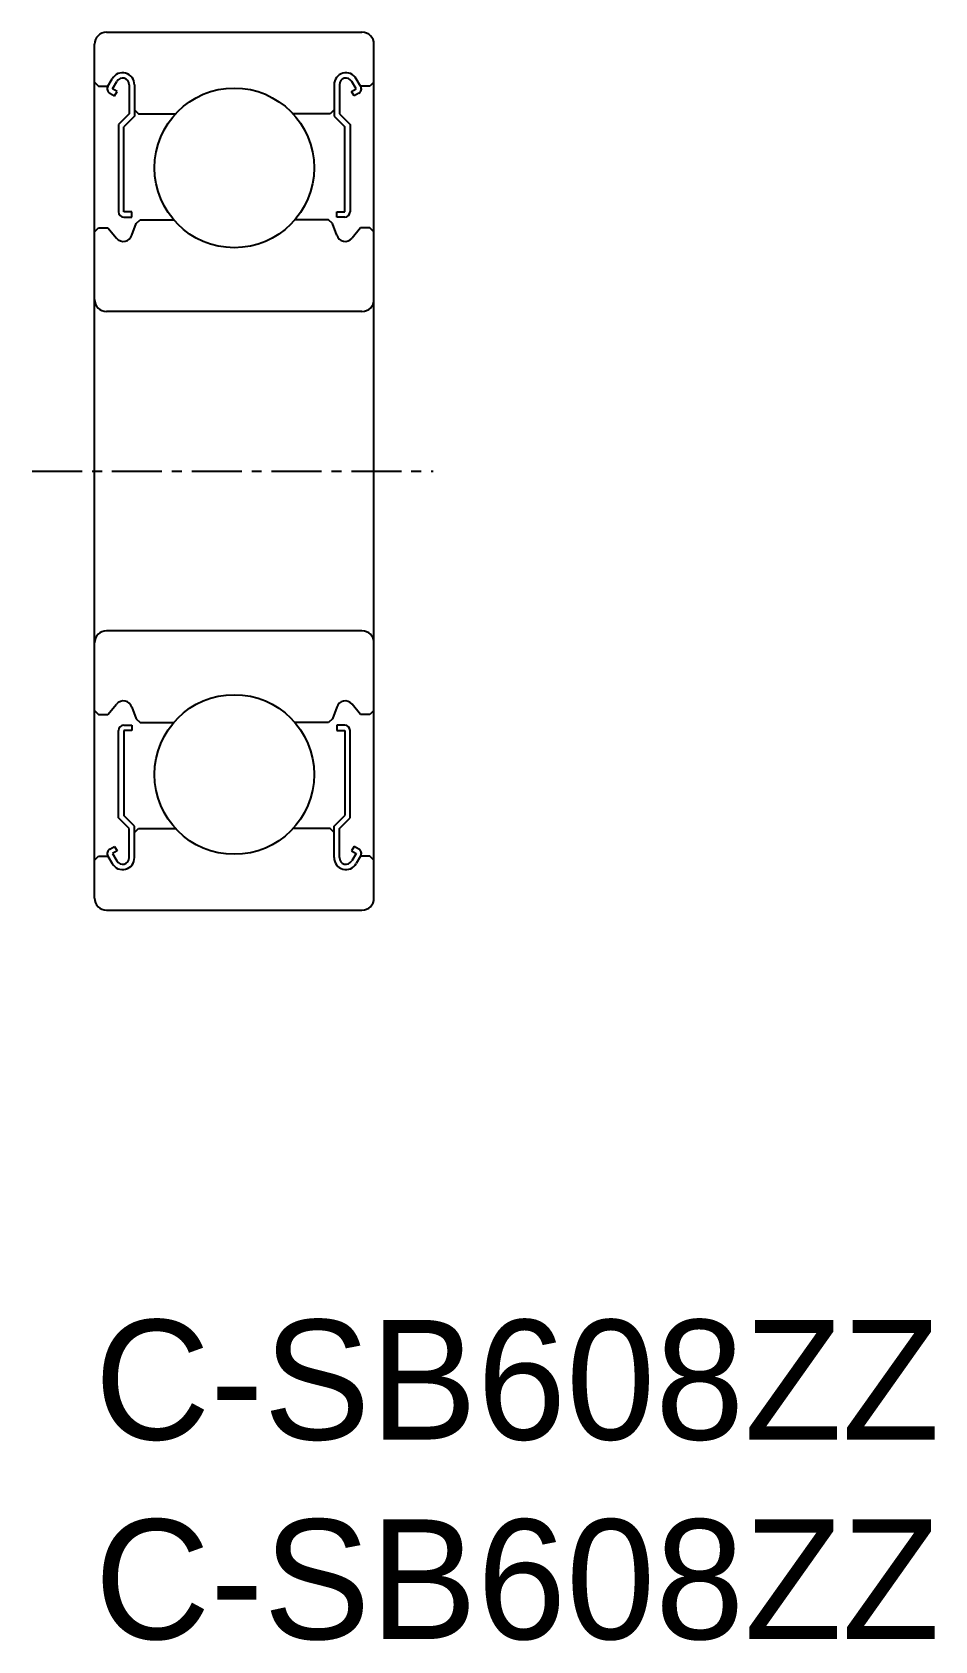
# Model space of a CAD drawing. Extents: x -1.6 to 21.1, y -8 to 32.3.
import ezdxf

# ---------------------------------------------------------------- set-up
doc = ezdxf.new("R2010")
doc.units = 0
doc.linetypes.add('CENTER', pattern=[2, 1.25, -0.25, 0.25, -0.25])
doc.layers.get('0').update_dxf_attribs({"linetype": 'CONTINUOUS'})
doc.layers.add('CENTER', color=1, linetype='CENTER')

msp = doc.modelspace()

# ---------------------------------------------------------------- linework, layer by layer
for p, q in [((0.3, 32.265), (6.7, 32.265)), ((0, 10.565), (0, 31.965)), ((7, 10.565), (7, 31.965)), ((0.333, 30.915), (0.442, 31.099)), ((6.667, 30.915), (6.558, 31.099)), ((0, 31.015), (0.1, 30.915)), ((0.1, 30.915), (0.333, 30.915)), ((0.382, 30.733), (0.498, 30.666)), ((0.449, 30.848), (0.558, 31.032)), ((0.564, 30.782), (0.449, 30.848)), ((0.498, 30.666), (0.564, 30.781)), ((0.867, 30.949), (0.867, 30.215)), ((1, 30.949), (1, 30.16)), ((6, 30.949), (6, 30.16)), ((6.133, 30.949), (6.133, 30.215)), ((6.436, 30.782), (6.551, 30.848)), ((6.502, 30.666), (6.436, 30.781)), ((6.551, 30.848), (6.442, 31.032)), ((6.618, 30.733), (6.502, 30.666)), ((6.9, 30.915), (6.667, 30.915)), ((7, 31.015), (6.9, 30.915)), ((1, 30.315), (1.1, 30.215)), ((6, 30.315), (5.9, 30.215)), ((0.867, 30.215), (0.6, 29.948)), ((0.6, 29.948), (0.6, 27.763)), ((1, 30.16), (0.733, 29.893)), ((0.733, 27.763), (0.733, 29.893)), ((1.1, 30.215), (2.024, 30.215)), ((5.9, 30.215), (4.976, 30.215)), ((6, 30.16), (6.267, 29.893)), ((6.133, 30.215), (6.4, 29.948)), ((6.267, 27.763), (6.267, 29.893)), ((6.4, 29.948), (6.4, 27.763)), ((0.933, 27.763), (0.733, 27.763)), ((0.733, 27.63), (0.933, 27.63)), ((0.933, 27.63), (0.933, 27.763)), ((0.933, 27.181), (1.039, 27.471)), ((1.039, 27.471), (1.139, 27.565)), ((1.139, 27.565), (1.98, 27.565)), ((5.861, 27.565), (5.02, 27.565)), ((5.961, 27.471), (5.861, 27.565)), ((6.067, 27.181), (5.961, 27.471)), ((6.067, 27.763), (6.267, 27.763)), ((6.067, 27.63), (6.067, 27.763)), ((6.267, 27.63), (6.067, 27.63)), ((0, 27.265), (0.1, 27.365)), ((0.1, 27.365), (0.333, 27.365)), ((0.333, 27.365), (0.548, 27.102)), ((6.667, 27.365), (6.452, 27.102)), ((6.9, 27.365), (6.667, 27.365)), ((7, 27.265), (6.9, 27.365)), ((6.7, 25.265), (0.3, 25.265)), ((6.7, 17.265), (0.3, 17.265)), ((7, 15.915), (7, 15.915)), ((0.333, 15.165), (0.548, 15.427)), ((0.933, 15.348), (1.039, 15.059)), ((6.067, 15.348), (5.961, 15.059)), ((6.667, 15.165), (6.452, 15.427)), ((0, 15.265), (0.1, 15.165)), ((0.1, 15.165), (0.333, 15.165)), ((1.039, 15.059), (1.139, 14.965)), ((1.139, 14.965), (1.98, 14.965)), ((5.861, 14.965), (5.02, 14.965)), ((5.961, 15.059), (5.861, 14.965)), ((6.9, 15.165), (6.667, 15.165)), ((7, 15.265), (6.9, 15.165)), ((0.6, 12.582), (0.6, 14.767)), ((0.733, 14.9), (0.933, 14.9)), ((0.733, 14.767), (0.733, 12.637)), ((0.933, 14.767), (0.733, 14.767)), ((0.933, 14.9), (0.933, 14.767)), ((6.267, 14.9), (6.067, 14.9)), ((6.067, 14.9), (6.067, 14.767)), ((6.067, 14.767), (6.267, 14.767)), ((6.267, 14.767), (6.267, 12.637)), ((6.4, 12.582), (6.4, 14.767)), ((7, 13.24), (7, 13.24)), ((0.867, 12.315), (0.6, 12.582)), ((1, 12.37), (0.733, 12.637)), ((6, 12.37), (6.267, 12.637)), ((6.133, 12.315), (6.4, 12.582)), ((0.867, 11.581), (0.867, 12.315)), ((1, 11.581), (1, 12.37)), ((1, 12.215), (1.1, 12.315)), ((1.1, 12.315), (2.024, 12.315)), ((5.9, 12.315), (4.976, 12.315)), ((6, 12.215), (5.9, 12.315)), ((6, 11.581), (6, 12.37)), ((6.133, 11.581), (6.133, 12.315)), ((0.382, 11.797), (0.498, 11.864)), ((0.564, 11.748), (0.449, 11.682)), ((0.498, 11.864), (0.564, 11.748)), ((6.502, 11.864), (6.436, 11.748)), ((6.436, 11.748), (6.551, 11.682)), ((6.618, 11.797), (6.502, 11.864)), ((0, 11.515), (0.1, 11.615)), ((0.1, 11.615), (0.333, 11.615)), ((0.333, 11.615), (0.442, 11.431)), ((0.449, 11.682), (0.558, 11.498)), ((6.551, 11.682), (6.442, 11.498)), ((6.667, 11.615), (6.558, 11.431)), ((6.9, 11.615), (6.667, 11.615)), ((7, 11.515), (6.9, 11.615)), ((0.3, 10.265), (6.7, 10.265))]:
    msp.add_line(p, q)
for centre in [(3.5, 28.865), (3.5, 13.665)]:
    msp.add_circle(centre, 2)
for centre, radius, start, end in [((0.3, 31.965), 0.3, 90, 180), ((6.7, 31.965), 0.3, 0, 90), ((0.701, 30.949), 0.299, 0, 150.0002), ((0.701, 30.949), 0.166, 0, 150.0044), ((6.299, 30.949), 0.299, 29.9998, 180), ((6.299, 30.949), 0.166, 29.9956, 180), ((0.449, 30.848), 0.133, 149.9969, 240.0013), ((6.551, 30.848), 0.133, 299.9987, 30.0031), ((0.733, 27.763), 0.133, 180.0001, 270), ((6.267, 27.763), 0.133, 270, 359.9999), ((0.719, 27.246), 0.224, 220.001, 343.1517), ((6.281, 27.246), 0.224, 196.8483, 319.999), ((0.3, 25.565), 0.3, 180, 270), ((6.7, 25.565), 0.3, 270, 0), ((0.3, 16.965), 0.3, 90, 180), ((6.7, 16.965), 0.3, 0, 90), ((0.719, 15.284), 0.224, 16.8483, 139.999), ((6.281, 15.284), 0.224, 40.001, 163.1517), ((0.733, 14.767), 0.133, 90, 179.9999), ((6.267, 14.767), 0.133, 0.0001, 90), ((0.449, 11.682), 0.133, 119.9987, 210.0031), ((6.551, 11.682), 0.133, 329.9969, 60.0013), ((0.701, 11.581), 0.299, 209.9998, 0), ((0.701, 11.581), 0.166, 209.9956, 0), ((6.299, 11.581), 0.299, 180, 330.0002), ((6.299, 11.581), 0.166, 180, 330.0044), ((0.3, 10.565), 0.3, 180, 270), ((6.7, 10.565), 0.3, 270, 0)]:
    msp.add_arc(centre, radius, start, end)
at = {"layer": 'CENTER', "color": 1, "linetype": 'CENTER'}
msp.add_line((-1.564, 21.265), (8.487, 21.265), dxfattribs=at)

# ---------------------------------------------------------------- texts
at = {"color": 7, "linetype": 'CONTINUOUS'}
for p in [(0, -3), (0, -8)]:
    msp.add_text('C-SB608ZZ', height=3, dxfattribs=at).set_placement(p)

doc.saveas('drawing.dxf')
